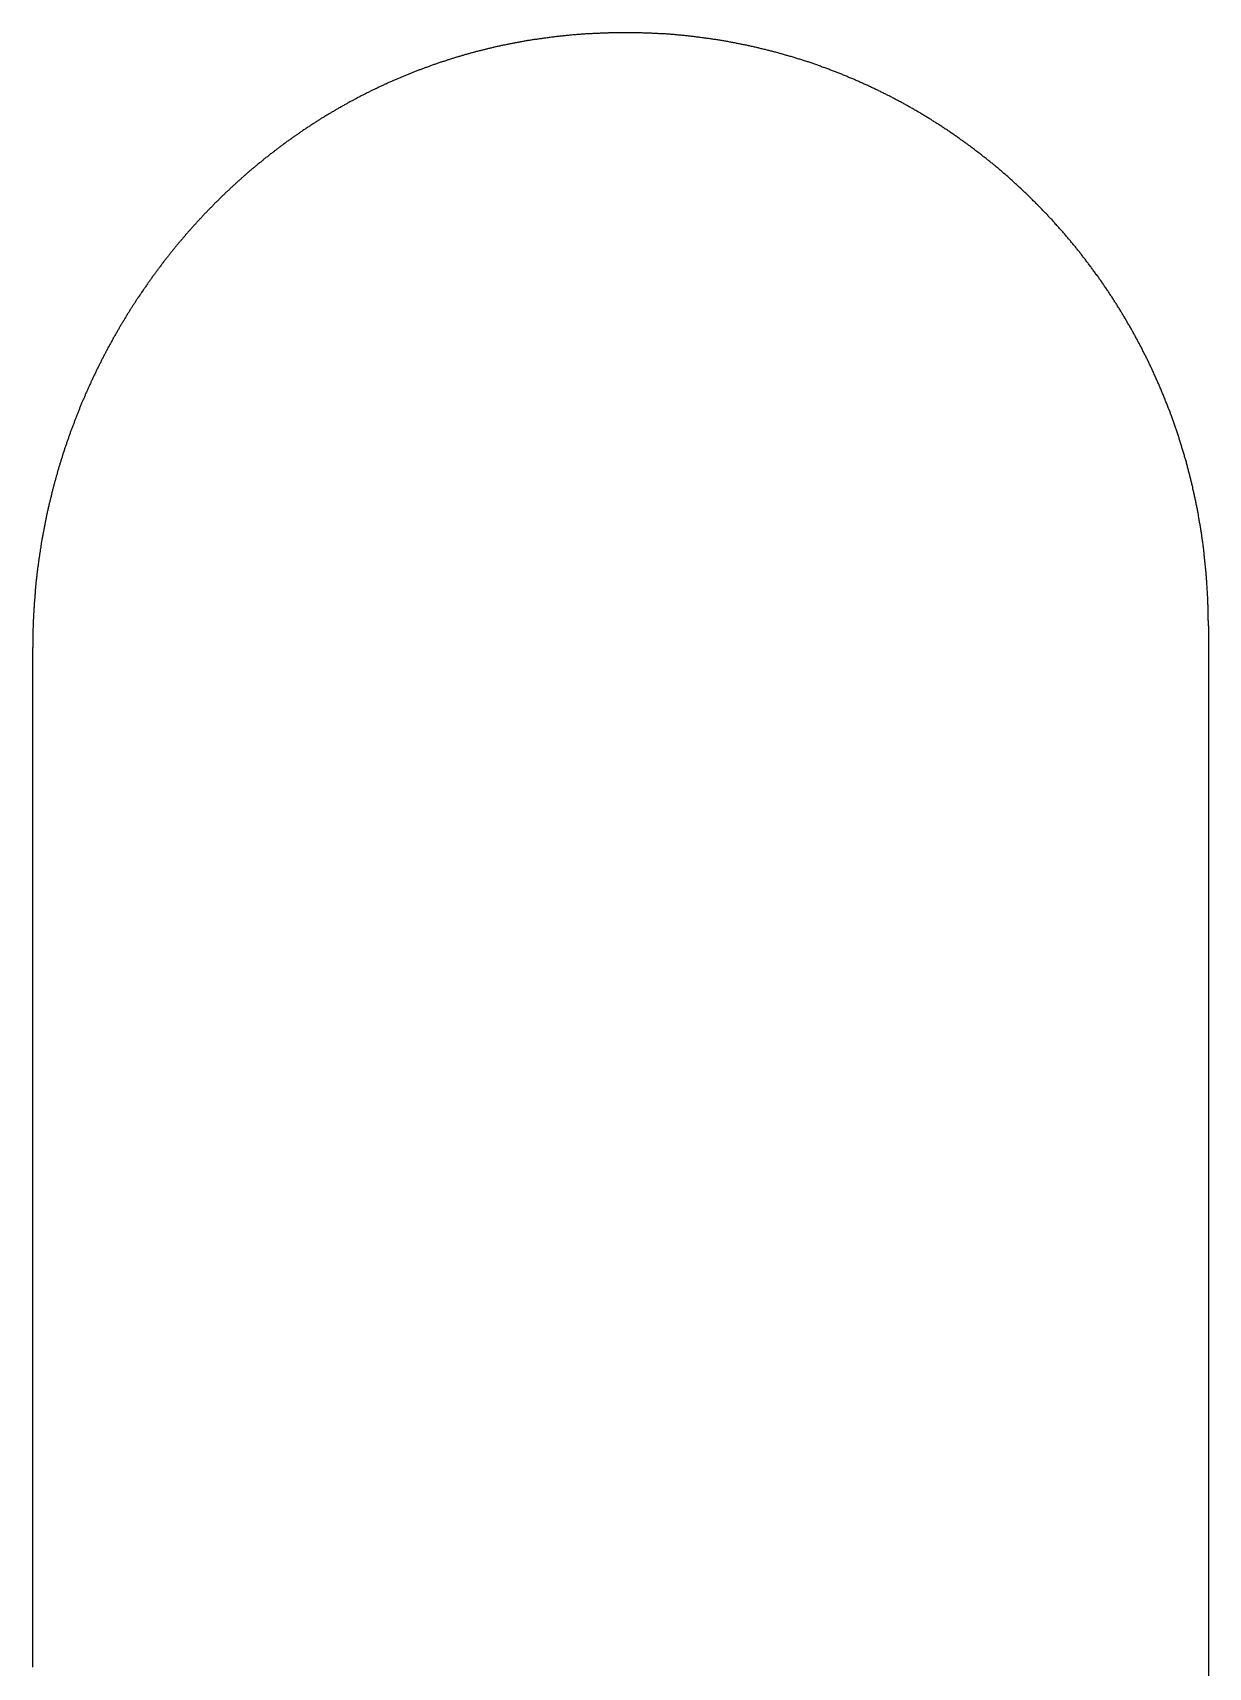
# Model space of a CAD drawing. Header units: millimetres. Extents: x -275 to 275, y -100 to 100.
# Drawn here: x -77.63 to -70.37, y 7 to 17.1 of the extents above; entities that cross this region are included whole.
import ezdxf

# ---------------------------------------------------------------- set-up
doc = ezdxf.new("R2010")
doc.units = ezdxf.units.MM

msp = doc.modelspace()

# ---------------------------------------------------------------- linework, layer by layer
for p, q in [((-70.368, 13.435), (-70.368, -22.822)), ((-77.633, 6.999), (-77.633, 13.301))]:
    msp.add_line(p, q)
for points in [[(-70.368, 13.435), (-70.368, 13.442), (-70.368, 13.449), (-70.368, 13.455), (-70.368, 13.462), (-70.369, 13.469), (-70.369, 13.475), (-70.369, 13.482), (-70.369, 13.489), (-70.369, 13.495), (-70.369, 13.502), (-70.369, 13.509), (-70.369, 13.515), (-70.369, 13.522), (-70.369, 13.529), (-70.37, 13.535), (-70.37, 13.542), (-70.37, 13.548), (-70.37, 13.555), (-70.37, 13.562), (-70.371, 13.568), (-70.371, 13.575), (-70.371, 13.581), (-70.371, 13.588), (-70.372, 13.595), (-70.372, 13.601), (-70.372, 13.608), (-70.372, 13.614), (-70.373, 13.621), (-70.373, 13.628), (-70.373, 13.634), (-70.374, 13.641), (-70.374, 13.647), (-70.375, 13.654), (-70.375, 13.66), (-70.375, 13.667), (-70.376, 13.673), (-70.376, 13.68), (-70.377, 13.687), (-70.377, 13.693), (-70.377, 13.7), (-70.378, 13.706), (-70.378, 13.713), (-70.379, 13.719), (-70.379, 13.726), (-70.38, 13.732), (-70.38, 13.739), (-70.381, 13.745), (-70.381, 13.752), (-70.382, 13.758), (-70.382, 13.765), (-70.383, 13.771), (-70.384, 13.778), (-70.384, 13.784), (-70.385, 13.791), (-70.385, 13.797), (-70.386, 13.804), (-70.387, 13.81), (-70.387, 13.817), (-70.388, 13.823), (-70.389, 13.83), (-70.389, 13.836), (-70.39, 13.843), (-70.391, 13.849), (-70.391, 13.856), (-70.392, 13.862), (-70.393, 13.868), (-70.393, 13.875), (-70.394, 13.881), (-70.395, 13.888), (-70.396, 13.894), (-70.397, 13.901), (-70.397, 13.907), (-70.398, 13.913), (-70.399, 13.92), (-70.4, 13.926), (-70.401, 13.933), (-70.401, 13.939), (-70.402, 13.946), (-70.403, 13.952), (-70.404, 13.958), (-70.405, 13.965), (-70.406, 13.971), (-70.407, 13.978), (-70.408, 13.984), (-70.409, 13.99), (-70.409, 13.997), (-70.41, 14.003), (-70.411, 14.009), (-70.412, 14.016), (-70.413, 14.022), (-70.414, 14.028), (-70.415, 14.035), (-70.416, 14.041), (-70.417, 14.047), (-70.418, 14.054), (-70.419, 14.06), (-70.421, 14.066), (-70.422, 14.073), (-70.423, 14.079), (-70.424, 14.085), (-70.425, 14.092), (-70.426, 14.098), (-70.427, 14.104), (-70.428, 14.111), (-70.429, 14.117), (-70.43, 14.123), (-70.432, 14.13), (-70.433, 14.136), (-70.434, 14.142), (-70.435, 14.148), (-70.436, 14.155), (-70.438, 14.161), (-70.439, 14.167), (-70.44, 14.173), (-70.441, 14.18), (-70.443, 14.186), (-70.444, 14.192), (-70.445, 14.198), (-70.446, 14.205), (-70.448, 14.211), (-70.449, 14.217), (-70.45, 14.223), (-70.452, 14.23), (-70.453, 14.236), (-70.454, 14.242), (-70.456, 14.248), (-70.457, 14.254), (-70.458, 14.261), (-70.46, 14.267), (-70.461, 14.273), (-70.463, 14.279), (-70.464, 14.285), (-70.465, 14.292), (-70.467, 14.298), (-70.468, 14.304), (-70.47, 14.31), (-70.471, 14.316), (-70.473, 14.322), (-70.474, 14.329), (-70.476, 14.335), (-70.477, 14.341), (-70.479, 14.347), (-70.48, 14.353), (-70.482, 14.359), (-70.483, 14.366), (-70.485, 14.372), (-70.486, 14.378), (-70.488, 14.384), (-70.49, 14.39), (-70.491, 14.396), (-70.493, 14.402), (-70.494, 14.408), (-70.496, 14.414), (-70.498, 14.42), (-70.499, 14.427), (-70.501, 14.433), (-70.503, 14.439), (-70.504, 14.445), (-70.506, 14.451), (-70.508, 14.457), (-70.509, 14.463), (-70.511, 14.469), (-70.513, 14.475), (-70.515, 14.481), (-70.516, 14.487), (-70.518, 14.493), (-70.52, 14.499), (-70.522, 14.505), (-70.523, 14.511), (-70.525, 14.517), (-70.527, 14.523), (-70.529, 14.529), (-70.531, 14.535), (-70.533, 14.541), (-70.534, 14.547), (-70.536, 14.553), (-70.538, 14.559), (-70.54, 14.565), (-70.542, 14.571), (-70.544, 14.577), (-70.546, 14.583), (-70.548, 14.589), (-70.549, 14.595), (-70.551, 14.601), (-70.553, 14.607), (-70.555, 14.613), (-70.557, 14.619), (-70.559, 14.625), (-70.561, 14.631), (-70.563, 14.637), (-70.565, 14.643), (-70.567, 14.649), (-70.569, 14.654), (-70.571, 14.66), (-70.573, 14.666), (-70.575, 14.672), (-70.577, 14.678), (-70.579, 14.684), (-70.582, 14.69), (-70.584, 14.696), (-70.586, 14.702), (-70.588, 14.707), (-70.59, 14.713), (-70.592, 14.719), (-70.594, 14.725), (-70.596, 14.731), (-70.598, 14.737), (-70.601, 14.742), (-70.603, 14.748), (-70.605, 14.754), (-70.607, 14.76), (-70.609, 14.766), (-70.612, 14.772), (-70.614, 14.777), (-70.616, 14.783), (-70.618, 14.789), (-70.62, 14.795), (-70.623, 14.801), (-70.625, 14.806), (-70.627, 14.812), (-70.63, 14.818), (-70.632, 14.824), (-70.634, 14.829), (-70.636, 14.835), (-70.639, 14.841), (-70.641, 14.847), (-70.643, 14.852), (-70.646, 14.858), (-70.648, 14.864), (-70.651, 14.87), (-70.653, 14.875), (-70.655, 14.881), (-70.658, 14.887), (-70.66, 14.892), (-70.662, 14.898), (-70.665, 14.904), (-70.667, 14.91), (-70.67, 14.915), (-70.672, 14.921), (-70.675, 14.927), (-70.677, 14.932), (-70.68, 14.938), (-70.682, 14.944), (-70.685, 14.949), (-70.687, 14.955), (-70.69, 14.961), (-70.692, 14.966), (-70.695, 14.972), (-70.697, 14.977), (-70.7, 14.983), (-70.702, 14.989), (-70.705, 14.994), (-70.707, 15), (-70.71, 15.005), (-70.713, 15.011), (-70.715, 15.017), (-70.718, 15.022), (-70.72, 15.028), (-70.723, 15.033), (-70.726, 15.039), (-70.728, 15.045), (-70.731, 15.05), (-70.734, 15.056), (-70.736, 15.061), (-70.739, 15.067), (-70.742, 15.072), (-70.744, 15.078), (-70.747, 15.083), (-70.75, 15.089), (-70.753, 15.094), (-70.755, 15.1), (-70.758, 15.105), (-70.761, 15.111), (-70.764, 15.116), (-70.766, 15.122), (-70.769, 15.127), (-70.772, 15.133), (-70.775, 15.138), (-70.777, 15.144), (-70.78, 15.149), (-70.783, 15.155), (-70.786, 15.16), (-70.789, 15.166), (-70.792, 15.171), (-70.794, 15.176), (-70.797, 15.182), (-70.8, 15.187), (-70.803, 15.193), (-70.806, 15.198), (-70.809, 15.203), (-70.812, 15.209), (-70.815, 15.214), (-70.818, 15.22), (-70.821, 15.225), (-70.824, 15.23), (-70.826, 15.236), (-70.829, 15.241), (-70.832, 15.246), (-70.835, 15.252), (-70.838, 15.257), (-70.841, 15.262), (-70.844, 15.268), (-70.847, 15.273), (-70.85, 15.278), (-70.853, 15.284), (-70.856, 15.289), (-70.86, 15.294), (-70.863, 15.3), (-70.866, 15.305), (-70.869, 15.31), (-70.872, 15.316), (-70.875, 15.321), (-70.878, 15.326), (-70.881, 15.331), (-70.884, 15.337), (-70.887, 15.342), (-70.89, 15.347), (-70.894, 15.352), (-70.897, 15.358), (-70.9, 15.363), (-70.903, 15.368), (-70.906, 15.373), (-70.909, 15.378), (-70.913, 15.384), (-70.916, 15.389), (-70.919, 15.394), (-70.922, 15.399), (-70.925, 15.404), (-70.929, 15.41), (-70.932, 15.415), (-70.935, 15.42), (-70.938, 15.425), (-70.942, 15.43), (-70.945, 15.435), (-70.948, 15.44), (-70.952, 15.446), (-70.955, 15.451), (-70.958, 15.456), (-70.961, 15.461), (-70.965, 15.466), (-70.968, 15.471), (-70.971, 15.476), (-70.975, 15.481), (-70.978, 15.486), (-70.981, 15.491), (-70.985, 15.497), (-70.988, 15.502), (-70.992, 15.507), (-70.995, 15.512), (-70.998, 15.517), (-71.002, 15.522), (-71.005, 15.527), (-71.009, 15.532), (-71.012, 15.537), (-71.016, 15.542), (-71.019, 15.547), (-71.022, 15.552), (-71.026, 15.557), (-71.029, 15.562), (-71.033, 15.567), (-71.036, 15.572), (-71.04, 15.577), (-71.043, 15.582), (-71.047, 15.587), (-71.05, 15.592), (-71.054, 15.597), (-71.057, 15.602), (-71.061, 15.606), (-71.065, 15.611), (-71.068, 15.616), (-71.072, 15.621), (-71.075, 15.626), (-71.079, 15.631), (-71.082, 15.636), (-71.086, 15.641), (-71.09, 15.646), (-71.093, 15.651), (-71.097, 15.655), (-71.101, 15.66), (-71.104, 15.665), (-71.108, 15.67), (-71.111, 15.675), (-71.115, 15.68), (-71.119, 15.684), (-71.123, 15.689), (-71.126, 15.694), (-71.13, 15.699), (-71.134, 15.704), (-71.137, 15.708), (-71.141, 15.713), (-71.145, 15.718), (-71.148, 15.723), (-71.152, 15.728), (-71.156, 15.732), (-71.16, 15.737), (-71.163, 15.742), (-71.167, 15.747), (-71.171, 15.751), (-71.175, 15.756), (-71.179, 15.761), (-71.182, 15.766), (-71.186, 15.77), (-71.19, 15.775), (-71.194, 15.78), (-71.198, 15.784), (-71.202, 15.789), (-71.205, 15.794), (-71.209, 15.798), (-71.213, 15.803), (-71.217, 15.808), (-71.221, 15.812), (-71.225, 15.817), (-71.229, 15.822), (-71.233, 15.826), (-71.236, 15.831), (-71.24, 15.835), (-71.244, 15.84), (-71.248, 15.845), (-71.252, 15.849), (-71.256, 15.854), (-71.26, 15.858), (-71.264, 15.863), (-71.268, 15.868), (-71.272, 15.872), (-71.276, 15.877), (-71.28, 15.881), (-71.284, 15.886), (-71.288, 15.89), (-71.292, 15.895), (-71.296, 15.899), (-71.3, 15.904), (-71.304, 15.908), (-71.308, 15.913), (-71.312, 15.917), (-71.316, 15.922), (-71.32, 15.926), (-71.324, 15.931), (-71.328, 15.935), (-71.332, 15.94), (-71.336, 15.944), (-71.341, 15.948), (-71.345, 15.953), (-71.349, 15.957), (-71.353, 15.962), (-71.357, 15.966), (-71.361, 15.971), (-71.365, 15.975), (-71.369, 15.979), (-71.374, 15.984), (-71.378, 15.988), (-71.382, 15.993), (-71.386, 15.997), (-71.39, 16.001), (-71.395, 16.006), (-71.399, 16.01), (-71.403, 16.014), (-71.407, 16.019), (-71.411, 16.023), (-71.416, 16.027), (-71.42, 16.032), (-71.424, 16.036), (-71.428, 16.04), (-71.433, 16.044), (-71.437, 16.049), (-71.441, 16.053), (-71.445, 16.057), (-71.45, 16.061), (-71.454, 16.066), (-71.458, 16.07), (-71.463, 16.074), (-71.467, 16.078), (-71.471, 16.083), (-71.475, 16.087), (-71.48, 16.091), (-71.484, 16.095), (-71.488, 16.099), (-71.493, 16.104), (-71.497, 16.108), (-71.502, 16.112), (-71.506, 16.116), (-71.51, 16.12), (-71.515, 16.124), (-71.519, 16.128), (-71.523, 16.133), (-71.528, 16.137), (-71.532, 16.141), (-71.537, 16.145), (-71.541, 16.149), (-71.546, 16.153), (-71.55, 16.157), (-71.554, 16.161), (-71.559, 16.165), (-71.563, 16.169), (-71.568, 16.173), (-71.572, 16.178), (-71.577, 16.182), (-71.581, 16.186), (-71.586, 16.19), (-71.59, 16.194), (-71.595, 16.198), (-71.599, 16.202), (-71.604, 16.206), (-71.608, 16.21), (-71.613, 16.214), (-71.617, 16.218), (-71.622, 16.222), (-71.626, 16.225), (-71.631, 16.229), (-71.636, 16.233), (-71.64, 16.237), (-71.645, 16.241), (-71.649, 16.245), (-71.654, 16.249), (-71.659, 16.253), (-71.663, 16.257), (-71.668, 16.261), (-71.672, 16.265), (-71.677, 16.268), (-71.682, 16.272), (-71.686, 16.276), (-71.691, 16.28), (-71.696, 16.284), (-71.7, 16.288), (-71.705, 16.292), (-71.71, 16.295), (-71.714, 16.299), (-71.719, 16.303), (-71.724, 16.307), (-71.728, 16.311), (-71.733, 16.314), (-71.738, 16.318), (-71.742, 16.322), (-71.747, 16.326), (-71.752, 16.329), (-71.757, 16.333), (-71.761, 16.337), (-71.766, 16.341), (-71.771, 16.344), (-71.776, 16.348), (-71.78, 16.352), (-71.785, 16.355), (-71.79, 16.359), (-71.795, 16.363), (-71.799, 16.366), (-71.804, 16.37), (-71.809, 16.374), (-71.814, 16.377), (-71.819, 16.381), (-71.823, 16.385), (-71.828, 16.388), (-71.833, 16.392), (-71.838, 16.395), (-71.843, 16.399), (-71.848, 16.403), (-71.853, 16.406), (-71.857, 16.41), (-71.862, 16.413), (-71.867, 16.417), (-71.872, 16.42), (-71.877, 16.424), (-71.882, 16.427), (-71.887, 16.431), (-71.892, 16.434), (-71.897, 16.438), (-71.901, 16.441), (-71.906, 16.445), (-71.911, 16.448), (-71.916, 16.452), (-71.921, 16.455), (-71.926, 16.459), (-71.931, 16.462), (-71.936, 16.466), (-71.941, 16.469), (-71.946, 16.473), (-71.951, 16.476), (-71.956, 16.479), (-71.961, 16.483), (-71.966, 16.486), (-71.971, 16.49), (-71.976, 16.493), (-71.981, 16.496), (-71.986, 16.5), (-71.991, 16.503), (-71.996, 16.506), (-72.001, 16.51), (-72.006, 16.513), (-72.011, 16.516), (-72.016, 16.52), (-72.021, 16.523), (-72.026, 16.526), (-72.031, 16.529), (-72.036, 16.533), (-72.042, 16.536), (-72.047, 16.539), (-72.052, 16.543), (-72.057, 16.546), (-72.062, 16.549), (-72.067, 16.552), (-72.072, 16.555), (-72.077, 16.559), (-72.082, 16.562), (-72.088, 16.565), (-72.093, 16.568), (-72.098, 16.571), (-72.103, 16.575), (-72.108, 16.578), (-72.113, 16.581), (-72.118, 16.584), (-72.124, 16.587), (-72.129, 16.59), (-72.134, 16.593), (-72.139, 16.596), (-72.144, 16.6), (-72.15, 16.603), (-72.155, 16.606), (-72.16, 16.609), (-72.165, 16.612), (-72.17, 16.615), (-72.176, 16.618), (-72.181, 16.621), (-72.186, 16.624), (-72.191, 16.627), (-72.197, 16.63), (-72.202, 16.633), (-72.207, 16.636), (-72.212, 16.639), (-72.218, 16.642), (-72.223, 16.645), (-72.228, 16.648), (-72.234, 16.651), (-72.239, 16.654), (-72.244, 16.657), (-72.25, 16.66), (-72.255, 16.663), (-72.26, 16.665), (-72.265, 16.668), (-72.271, 16.671), (-72.276, 16.674), (-72.281, 16.677), (-72.287, 16.68), (-72.292, 16.683), (-72.297, 16.685), (-72.303, 16.688), (-72.308, 16.691), (-72.314, 16.694), (-72.319, 16.697), (-72.324, 16.7), (-72.33, 16.702), (-72.335, 16.705), (-72.341, 16.708), (-72.346, 16.711), (-72.351, 16.713), (-72.357, 16.716), (-72.362, 16.719), (-72.368, 16.722), (-72.373, 16.724), (-72.378, 16.727), (-72.384, 16.73), (-72.389, 16.732), (-72.395, 16.735), (-72.4, 16.738), (-72.406, 16.74), (-72.411, 16.743), (-72.417, 16.746), (-72.422, 16.748), (-72.428, 16.751), (-72.433, 16.754), (-72.439, 16.756), (-72.444, 16.759), (-72.45, 16.761), (-72.455, 16.764), (-72.461, 16.767), (-72.466, 16.769), (-72.472, 16.772), (-72.477, 16.774), (-72.483, 16.777), (-72.488, 16.779), (-72.494, 16.782), (-72.499, 16.784), (-72.505, 16.787), (-72.51, 16.789), (-72.516, 16.792), (-72.521, 16.794), (-72.527, 16.797), (-72.533, 16.799), (-72.538, 16.802), (-72.544, 16.804), (-72.549, 16.806), (-72.555, 16.809), (-72.561, 16.811), (-72.566, 16.814), (-72.572, 16.816), (-72.577, 16.818), (-72.583, 16.821), (-72.589, 16.823), (-72.594, 16.825), (-72.6, 16.828), (-72.605, 16.83), (-72.611, 16.832), (-72.617, 16.835), (-72.622, 16.837), (-72.628, 16.839), (-72.634, 16.842), (-72.639, 16.844), (-72.645, 16.846), (-72.651, 16.848), (-72.656, 16.851), (-72.662, 16.853), (-72.668, 16.855), (-72.673, 16.857), (-72.679, 16.86), (-72.685, 16.862), (-72.691, 16.864), (-72.696, 16.866), (-72.702, 16.868), (-72.708, 16.87), (-72.713, 16.873), (-72.719, 16.875), (-72.725, 16.877), (-72.731, 16.879), (-72.736, 16.881), (-72.742, 16.883), (-72.748, 16.885), (-72.754, 16.887), (-72.759, 16.889), (-72.765, 16.892), (-72.771, 16.894), (-72.777, 16.896), (-72.782, 16.898), (-72.788, 16.9), (-72.794, 16.902), (-72.8, 16.904), (-72.806, 16.906), (-72.811, 16.908), (-72.817, 16.91), (-72.823, 16.912), (-72.829, 16.914), (-72.835, 16.916), (-72.841, 16.918), (-72.846, 16.919), (-72.852, 16.921), (-72.858, 16.923), (-72.864, 16.925), (-72.87, 16.927), (-72.876, 16.929), (-72.881, 16.931), (-72.887, 16.933), (-72.893, 16.935), (-72.899, 16.936), (-72.905, 16.938), (-72.911, 16.94), (-72.917, 16.942), (-72.922, 16.944), (-72.928, 16.945), (-72.934, 16.947), (-72.94, 16.949), (-72.946, 16.951), (-72.952, 16.952), (-72.958, 16.954), (-72.964, 16.956), (-72.97, 16.958), (-72.976, 16.959), (-72.982, 16.961), (-72.987, 16.963), (-72.993, 16.964), (-72.999, 16.966), (-73.005, 16.968), (-73.011, 16.969), (-73.017, 16.971), (-73.023, 16.973), (-73.029, 16.974), (-73.035, 16.976), (-73.041, 16.978), (-73.047, 16.979), (-73.053, 16.981), (-73.059, 16.982), (-73.065, 16.984), (-73.071, 16.985), (-73.077, 16.987), (-73.083, 16.989), (-73.089, 16.99), (-73.095, 16.992), (-73.101, 16.993), (-73.107, 16.995), (-73.113, 16.996), (-73.119, 16.997), (-73.125, 16.999), (-73.131, 17), (-73.137, 17.002), (-73.143, 17.003), (-73.149, 17.005), (-73.155, 17.006), (-73.161, 17.008), (-73.167, 17.009), (-73.173, 17.01), (-73.179, 17.012), (-73.185, 17.013), (-73.191, 17.014), (-73.198, 17.016), (-73.204, 17.017), (-73.21, 17.018), (-73.216, 17.02), (-73.222, 17.021), (-73.228, 17.022), (-73.234, 17.024), (-73.24, 17.025), (-73.246, 17.026), (-73.252, 17.027), (-73.258, 17.029), (-73.265, 17.03), (-73.271, 17.031), (-73.277, 17.032), (-73.283, 17.033), (-73.289, 17.035), (-73.295, 17.036), (-73.301, 17.037), (-73.307, 17.038), (-73.314, 17.039), (-73.32, 17.04), (-73.326, 17.041), (-73.332, 17.043), (-73.338, 17.044), (-73.344, 17.045), (-73.35, 17.046), (-73.357, 17.047), (-73.363, 17.048), (-73.369, 17.049), (-73.375, 17.05), (-73.381, 17.051), (-73.387, 17.052), (-73.394, 17.053), (-73.4, 17.054), (-73.406, 17.055), (-73.412, 17.056), (-73.418, 17.057), (-73.425, 17.058), (-73.431, 17.059), (-73.437, 17.06), (-73.443, 17.061), (-73.449, 17.062), (-73.456, 17.063), (-73.462, 17.063), (-73.468, 17.064), (-73.474, 17.065), (-73.481, 17.066), (-73.487, 17.067), (-73.493, 17.068), (-73.499, 17.068), (-73.506, 17.069), (-73.512, 17.07), (-73.518, 17.071), (-73.524, 17.072), (-73.531, 17.072), (-73.537, 17.073), (-73.543, 17.074), (-73.549, 17.075), (-73.556, 17.075), (-73.562, 17.076), (-73.568, 17.077), (-73.575, 17.078), (-73.581, 17.078), (-73.587, 17.079), (-73.593, 17.08), (-73.6, 17.08), (-73.606, 17.081), (-73.612, 17.081), (-73.619, 17.082), (-73.625, 17.083), (-73.631, 17.083), (-73.638, 17.084), (-73.644, 17.084), (-73.65, 17.085), (-73.656, 17.086), (-73.663, 17.086), (-73.669, 17.087), (-73.675, 17.087), (-73.682, 17.088), (-73.688, 17.088), (-73.694, 17.089), (-73.701, 17.089), (-73.707, 17.09), (-73.714, 17.09), (-73.72, 17.091), (-73.726, 17.091), (-73.733, 17.091), (-73.739, 17.092), (-73.745, 17.092), (-73.752, 17.093), (-73.758, 17.093), (-73.764, 17.093), (-73.771, 17.094), (-73.777, 17.094), (-73.784, 17.094), (-73.79, 17.095), (-73.796, 17.095), (-73.803, 17.095), (-73.809, 17.096), (-73.816, 17.096), (-73.822, 17.096), (-73.828, 17.096), (-73.835, 17.097), (-73.841, 17.097), (-73.848, 17.097), (-73.854, 17.097), (-73.86, 17.097), (-73.867, 17.098), (-73.873, 17.098), (-73.88, 17.098), (-73.886, 17.098), (-73.893, 17.098), (-73.899, 17.098), (-73.905, 17.099), (-73.912, 17.099), (-73.918, 17.099), (-73.925, 17.099), (-73.931, 17.099), (-73.938, 17.099), (-73.944, 17.099), (-73.951, 17.099), (-73.957, 17.099), (-73.963, 17.099), (-73.97, 17.099), (-73.976, 17.099), (-73.983, 17.099), (-73.989, 17.099), (-73.996, 17.099), (-74.002, 17.099), (-74.009, 17.099), (-74.015, 17.099), (-74.022, 17.099), (-74.028, 17.099), (-74.035, 17.099), (-74.041, 17.098), (-74.048, 17.098), (-74.054, 17.098), (-74.061, 17.098), (-74.067, 17.098), (-74.074, 17.098), (-74.08, 17.097), (-74.087, 17.097), (-74.093, 17.097), (-74.1, 17.097), (-74.106, 17.097), (-74.113, 17.096), (-74.119, 17.096), (-74.126, 17.096), (-74.132, 17.095), (-74.139, 17.095), (-74.145, 17.095), (-74.152, 17.095), (-74.158, 17.094), (-74.165, 17.094), (-74.172, 17.094), (-74.178, 17.093), (-74.185, 17.093), (-74.191, 17.092), (-74.198, 17.092), (-74.204, 17.092), (-74.211, 17.091), (-74.217, 17.091), (-74.224, 17.09), (-74.231, 17.09), (-74.237, 17.089), (-74.244, 17.089), (-74.25, 17.088), (-74.257, 17.088), (-74.263, 17.087), (-74.27, 17.087), (-74.277, 17.086), (-74.283, 17.086), (-74.29, 17.085), (-74.296, 17.085), (-74.303, 17.084), (-74.309, 17.083), (-74.316, 17.083), (-74.323, 17.082), (-74.329, 17.082), (-74.336, 17.081), (-74.342, 17.08), (-74.349, 17.08), (-74.356, 17.079), (-74.362, 17.078), (-74.369, 17.078), (-74.375, 17.077), (-74.382, 17.076), (-74.389, 17.075), (-74.395, 17.075), (-74.402, 17.074), (-74.409, 17.073), (-74.415, 17.072), (-74.422, 17.071), (-74.428, 17.071), (-74.435, 17.07), (-74.442, 17.069), (-74.448, 17.068), (-74.455, 17.067), (-74.462, 17.066), (-74.468, 17.066), (-74.475, 17.065), (-74.481, 17.064)], [(-74.481, 17.064), (-74.487, 17.063), (-74.492, 17.062), (-74.498, 17.061), (-74.503, 17.061), (-74.509, 17.06), (-74.514, 17.059), (-74.52, 17.058), (-74.525, 17.057), (-74.531, 17.057), (-74.536, 17.056), (-74.542, 17.055), (-74.547, 17.054), (-74.553, 17.053), (-74.558, 17.052), (-74.564, 17.051), (-74.569, 17.05), (-74.575, 17.05), (-74.58, 17.049), (-74.585, 17.048), (-74.591, 17.047), (-74.596, 17.046), (-74.602, 17.045), (-74.607, 17.044), (-74.613, 17.043), (-74.618, 17.042), (-74.623, 17.041), (-74.629, 17.04), (-74.634, 17.039), (-74.64, 17.038), (-74.645, 17.037), (-74.651, 17.036), (-74.656, 17.035), (-74.661, 17.034), (-74.667, 17.033), (-74.672, 17.032), (-74.678, 17.031), (-74.683, 17.03), (-74.688, 17.029), (-74.694, 17.028), (-74.699, 17.027), (-74.704, 17.026), (-74.71, 17.024), (-74.715, 17.023), (-74.721, 17.022), (-74.726, 17.021), (-74.731, 17.02), (-74.737, 17.019), (-74.742, 17.018), (-74.747, 17.016), (-74.753, 17.015), (-74.758, 17.014), (-74.763, 17.013), (-74.769, 17.012), (-74.774, 17.011), (-74.779, 17.009), (-74.785, 17.008), (-74.79, 17.007), (-74.795, 17.006), (-74.801, 17.004), (-74.806, 17.003), (-74.811, 17.002), (-74.817, 17.001), (-74.822, 16.999), (-74.827, 16.998), (-74.832, 16.997), (-74.838, 16.996), (-74.843, 16.994), (-74.848, 16.993), (-74.854, 16.992), (-74.859, 16.99), (-74.864, 16.989), (-74.869, 16.988), (-74.875, 16.986), (-74.88, 16.985), (-74.885, 16.983), (-74.89, 16.982), (-74.896, 16.981), (-74.901, 16.979), (-74.906, 16.978), (-74.911, 16.977), (-74.917, 16.975), (-74.922, 16.974), (-74.927, 16.972), (-74.932, 16.971), (-74.938, 16.969), (-74.943, 16.968), (-74.948, 16.966), (-74.953, 16.965), (-74.958, 16.964), (-74.964, 16.962), (-74.969, 16.961), (-74.974, 16.959), (-74.979, 16.958), (-74.984, 16.956), (-74.99, 16.954), (-74.995, 16.953), (-75, 16.951), (-75.005, 16.95), (-75.01, 16.948), (-75.015, 16.947), (-75.021, 16.945), (-75.026, 16.944), (-75.031, 16.942), (-75.036, 16.94), (-75.041, 16.939), (-75.046, 16.937), (-75.052, 16.936), (-75.057, 16.934), (-75.062, 16.932), (-75.067, 16.931), (-75.072, 16.929), (-75.077, 16.927), (-75.082, 16.926), (-75.087, 16.924), (-75.093, 16.922), (-75.098, 16.921), (-75.103, 16.919), (-75.108, 16.917), (-75.113, 16.916), (-75.118, 16.914), (-75.123, 16.912), (-75.128, 16.91), (-75.133, 16.909), (-75.138, 16.907), (-75.144, 16.905), (-75.149, 16.903), (-75.154, 16.902), (-75.159, 16.9), (-75.164, 16.898), (-75.169, 16.896), (-75.174, 16.895), (-75.179, 16.893), (-75.184, 16.891), (-75.189, 16.889), (-75.194, 16.887), (-75.199, 16.885), (-75.204, 16.884), (-75.209, 16.882), (-75.214, 16.88), (-75.219, 16.878), (-75.224, 16.876), (-75.229, 16.874), (-75.234, 16.872), (-75.239, 16.87), (-75.244, 16.869), (-75.249, 16.867), (-75.254, 16.865), (-75.259, 16.863), (-75.264, 16.861), (-75.269, 16.859), (-75.274, 16.857), (-75.279, 16.855), (-75.284, 16.853), (-75.289, 16.851), (-75.294, 16.849), (-75.299, 16.847), (-75.304, 16.845), (-75.309, 16.843), (-75.314, 16.841), (-75.319, 16.839), (-75.324, 16.837), (-75.329, 16.835), (-75.334, 16.833), (-75.339, 16.831), (-75.344, 16.829), (-75.349, 16.827), (-75.354, 16.825), (-75.358, 16.823), (-75.363, 16.821), (-75.368, 16.819), (-75.373, 16.817), (-75.378, 16.814), (-75.383, 16.812), (-75.388, 16.81), (-75.393, 16.808), (-75.398, 16.806), (-75.403, 16.804), (-75.407, 16.802), (-75.412, 16.8), (-75.417, 16.797), (-75.422, 16.795), (-75.427, 16.793), (-75.432, 16.791), (-75.437, 16.789), (-75.441, 16.787), (-75.446, 16.784), (-75.451, 16.782), (-75.456, 16.78), (-75.461, 16.778), (-75.466, 16.775), (-75.47, 16.773), (-75.475, 16.771), (-75.48, 16.769), (-75.485, 16.766), (-75.49, 16.764), (-75.494, 16.762), (-75.499, 16.76), (-75.504, 16.757), (-75.509, 16.755), (-75.514, 16.753), (-75.518, 16.751), (-75.523, 16.748), (-75.528, 16.746), (-75.533, 16.744), (-75.538, 16.741), (-75.542, 16.739), (-75.547, 16.737), (-75.552, 16.734), (-75.557, 16.732), (-75.561, 16.729), (-75.566, 16.727), (-75.571, 16.725), (-75.576, 16.722), (-75.58, 16.72), (-75.585, 16.718), (-75.59, 16.715), (-75.594, 16.713), (-75.599, 16.71), (-75.604, 16.708), (-75.609, 16.705), (-75.613, 16.703), (-75.618, 16.701), (-75.623, 16.698), (-75.627, 16.696), (-75.632, 16.693), (-75.637, 16.691), (-75.641, 16.688), (-75.646, 16.686), (-75.651, 16.683), (-75.655, 16.681), (-75.66, 16.678), (-75.665, 16.676), (-75.669, 16.673), (-75.674, 16.671), (-75.679, 16.668), (-75.683, 16.666), (-75.688, 16.663), (-75.693, 16.66), (-75.697, 16.658), (-75.702, 16.655), (-75.706, 16.653), (-75.711, 16.65), (-75.716, 16.648), (-75.72, 16.645), (-75.725, 16.642), (-75.729, 16.64), (-75.734, 16.637), (-75.739, 16.634), (-75.743, 16.632), (-75.748, 16.629), (-75.752, 16.627), (-75.757, 16.624), (-75.762, 16.621), (-75.766, 16.619), (-75.771, 16.616), (-75.775, 16.613), (-75.78, 16.611), (-75.784, 16.608), (-75.789, 16.605), (-75.793, 16.602), (-75.798, 16.6), (-75.802, 16.597), (-75.807, 16.594), (-75.812, 16.592), (-75.816, 16.589), (-75.821, 16.586), (-75.825, 16.583), (-75.83, 16.581), (-75.834, 16.578), (-75.839, 16.575), (-75.843, 16.572), (-75.848, 16.57), (-75.852, 16.567), (-75.856, 16.564), (-75.861, 16.561), (-75.865, 16.558), (-75.87, 16.556), (-75.874, 16.553), (-75.879, 16.55), (-75.883, 16.547), (-75.888, 16.544), (-75.892, 16.541), (-75.897, 16.539), (-75.901, 16.536), (-75.905, 16.533), (-75.91, 16.53), (-75.914, 16.527), (-75.919, 16.524), (-75.923, 16.521), (-75.927, 16.518), (-75.932, 16.516), (-75.936, 16.513), (-75.941, 16.51), (-75.945, 16.507), (-75.949, 16.504), (-75.954, 16.501), (-75.958, 16.498), (-75.963, 16.495), (-75.967, 16.492), (-75.971, 16.489), (-75.976, 16.486), (-75.98, 16.483), (-75.984, 16.48), (-75.989, 16.477), (-75.993, 16.474), (-75.997, 16.471), (-76.002, 16.468), (-76.006, 16.465), (-76.01, 16.462), (-76.015, 16.459), (-76.019, 16.456), (-76.023, 16.453), (-76.027, 16.45), (-76.032, 16.447), (-76.036, 16.444), (-76.04, 16.441), (-76.045, 16.438), (-76.049, 16.435), (-76.053, 16.432), (-76.057, 16.429), (-76.062, 16.426), (-76.066, 16.422), (-76.07, 16.419), (-76.074, 16.416), (-76.079, 16.413), (-76.083, 16.41), (-76.087, 16.407), (-76.091, 16.404), (-76.096, 16.401), (-76.1, 16.397), (-76.104, 16.394), (-76.108, 16.391), (-76.113, 16.388), (-76.117, 16.385), (-76.121, 16.382), (-76.125, 16.379), (-76.129, 16.375), (-76.133, 16.372), (-76.138, 16.369), (-76.142, 16.366), (-76.146, 16.363), (-76.15, 16.359), (-76.154, 16.356), (-76.158, 16.353), (-76.163, 16.35), (-76.167, 16.346), (-76.171, 16.343), (-76.175, 16.34), (-76.179, 16.337), (-76.183, 16.333), (-76.187, 16.33), (-76.192, 16.327), (-76.196, 16.324), (-76.2, 16.32), (-76.204, 16.317), (-76.208, 16.314), (-76.212, 16.31), (-76.216, 16.307), (-76.22, 16.304), (-76.224, 16.3), (-76.228, 16.297), (-76.232, 16.294), (-76.236, 16.29), (-76.241, 16.287), (-76.245, 16.284), (-76.249, 16.28), (-76.253, 16.277), (-76.257, 16.274), (-76.261, 16.27), (-76.265, 16.267), (-76.269, 16.264), (-76.273, 16.26), (-76.277, 16.257), (-76.281, 16.253), (-76.285, 16.25), (-76.289, 16.247), (-76.293, 16.243), (-76.297, 16.24), (-76.301, 16.236), (-76.305, 16.233), (-76.309, 16.229), (-76.313, 16.226), (-76.317, 16.222), (-76.321, 16.219), (-76.325, 16.216), (-76.329, 16.212), (-76.333, 16.209), (-76.336, 16.205), (-76.34, 16.202), (-76.344, 16.198), (-76.348, 16.195), (-76.352, 16.191), (-76.356, 16.188), (-76.36, 16.184), (-76.364, 16.181), (-76.368, 16.177), (-76.372, 16.174), (-76.376, 16.17), (-76.38, 16.167), (-76.383, 16.163), (-76.387, 16.159), (-76.391, 16.156), (-76.395, 16.152), (-76.399, 16.149), (-76.403, 16.145), (-76.407, 16.142), (-76.41, 16.138), (-76.414, 16.134), (-76.418, 16.131), (-76.422, 16.127), (-76.426, 16.124), (-76.43, 16.12), (-76.433, 16.116), (-76.437, 16.113), (-76.441, 16.109), (-76.445, 16.105), (-76.449, 16.102), (-76.452, 16.098), (-76.456, 16.095), (-76.46, 16.091), (-76.464, 16.087), (-76.467, 16.084), (-76.471, 16.08), (-76.475, 16.076), (-76.479, 16.073), (-76.483, 16.069), (-76.486, 16.065), (-76.49, 16.061), (-76.494, 16.058), (-76.497, 16.054), (-76.501, 16.05), (-76.505, 16.047), (-76.509, 16.043), (-76.512, 16.039), (-76.516, 16.035), (-76.52, 16.032), (-76.523, 16.028), (-76.527, 16.024), (-76.531, 16.02), (-76.534, 16.017), (-76.538, 16.013), (-76.542, 16.009), (-76.545, 16.005), (-76.549, 16.002), (-76.553, 15.998), (-76.556, 15.994), (-76.56, 15.99), (-76.564, 15.986), (-76.567, 15.983), (-76.571, 15.979), (-76.575, 15.975), (-76.578, 15.971), (-76.582, 15.967), (-76.585, 15.963), (-76.589, 15.96), (-76.593, 15.956), (-76.596, 15.952), (-76.6, 15.948), (-76.603, 15.944), (-76.607, 15.94), (-76.61, 15.936), (-76.614, 15.933), (-76.618, 15.929), (-76.621, 15.925), (-76.625, 15.921), (-76.628, 15.917), (-76.632, 15.913), (-76.635, 15.909), (-76.639, 15.905), (-76.642, 15.901), (-76.646, 15.897), (-76.649, 15.894), (-76.653, 15.89), (-76.656, 15.886), (-76.66, 15.882), (-76.663, 15.878), (-76.667, 15.874), (-76.67, 15.87), (-76.674, 15.866), (-76.677, 15.862), (-76.681, 15.858), (-76.684, 15.854), (-76.688, 15.85), (-76.691, 15.846), (-76.694, 15.842), (-76.698, 15.838), (-76.701, 15.834), (-76.705, 15.83), (-76.708, 15.826), (-76.712, 15.822), (-76.715, 15.818), (-76.718, 15.814), (-76.722, 15.81), (-76.725, 15.806), (-76.728, 15.802), (-76.732, 15.798), (-76.735, 15.794), (-76.739, 15.79), (-76.742, 15.786), (-76.745, 15.782), (-76.749, 15.778), (-76.752, 15.773), (-76.755, 15.769), (-76.759, 15.765), (-76.762, 15.761), (-76.765, 15.757), (-76.769, 15.753), (-76.772, 15.749), (-76.775, 15.745), (-76.779, 15.741), (-76.782, 15.737), (-76.785, 15.732), (-76.788, 15.728), (-76.792, 15.724), (-76.795, 15.72), (-76.798, 15.716), (-76.801, 15.712), (-76.805, 15.708), (-76.808, 15.703), (-76.811, 15.699), (-76.814, 15.695), (-76.818, 15.691), (-76.821, 15.687), (-76.824, 15.683), (-76.827, 15.678), (-76.831, 15.674), (-76.834, 15.67), (-76.837, 15.666), (-76.84, 15.662), (-76.843, 15.657), (-76.847, 15.653), (-76.85, 15.649), (-76.853, 15.645), (-76.856, 15.641), (-76.859, 15.636), (-76.862, 15.632), (-76.866, 15.628), (-76.869, 15.624), (-76.872, 15.619), (-76.875, 15.615), (-76.878, 15.611), (-76.881, 15.607), (-76.884, 15.602), (-76.887, 15.598), (-76.89, 15.594), (-76.894, 15.59), (-76.897, 15.585), (-76.9, 15.581), (-76.903, 15.577), (-76.906, 15.572), (-76.909, 15.568), (-76.912, 15.564), (-76.915, 15.56), (-76.918, 15.555), (-76.921, 15.551), (-76.924, 15.547), (-76.927, 15.542), (-76.93, 15.538), (-76.933, 15.534), (-76.936, 15.529), (-76.939, 15.525), (-76.942, 15.521), (-76.945, 15.516), (-76.948, 15.512), (-76.951, 15.508), (-76.954, 15.503), (-76.957, 15.499), (-76.96, 15.494), (-76.963, 15.49), (-76.966, 15.486), (-76.969, 15.481), (-76.972, 15.477), (-76.975, 15.472), (-76.978, 15.468), (-76.981, 15.464), (-76.984, 15.459), (-76.987, 15.455), (-76.99, 15.45), (-76.993, 15.446), (-76.995, 15.442), (-76.998, 15.437), (-77.001, 15.433), (-77.004, 15.428), (-77.007, 15.424), (-77.01, 15.419), (-77.013, 15.415), (-77.016, 15.411), (-77.018, 15.406), (-77.021, 15.402), (-77.024, 15.397), (-77.027, 15.393), (-77.03, 15.388), (-77.033, 15.384), (-77.035, 15.379), (-77.038, 15.375), (-77.041, 15.37), (-77.044, 15.366), (-77.047, 15.361), (-77.049, 15.357), (-77.052, 15.352), (-77.055, 15.348), (-77.058, 15.343), (-77.06, 15.339), (-77.063, 15.334), (-77.066, 15.33), (-77.069, 15.325), (-77.071, 15.321), (-77.074, 15.316), (-77.077, 15.311), (-77.08, 15.307), (-77.082, 15.302), (-77.085, 15.298), (-77.088, 15.293), (-77.09, 15.289), (-77.093, 15.284), (-77.096, 15.28), (-77.099, 15.275), (-77.101, 15.27), (-77.104, 15.266), (-77.107, 15.261), (-77.109, 15.257), (-77.112, 15.252), (-77.114, 15.247), (-77.117, 15.243), (-77.12, 15.238), (-77.122, 15.234), (-77.125, 15.229), (-77.128, 15.224), (-77.13, 15.22), (-77.133, 15.215), (-77.135, 15.211), (-77.138, 15.206), (-77.141, 15.201), (-77.143, 15.197), (-77.146, 15.192), (-77.148, 15.187), (-77.151, 15.183), (-77.153, 15.178), (-77.156, 15.173), (-77.158, 15.169), (-77.161, 15.164), (-77.163, 15.159), (-77.166, 15.155), (-77.169, 15.15), (-77.171, 15.145), (-77.174, 15.141), (-77.176, 15.136), (-77.179, 15.131), (-77.181, 15.127), (-77.183, 15.122), (-77.186, 15.117), (-77.188, 15.112), (-77.191, 15.108), (-77.193, 15.103), (-77.196, 15.098), (-77.198, 15.094), (-77.201, 15.089), (-77.203, 15.084), (-77.205, 15.079), (-77.208, 15.075), (-77.21, 15.07), (-77.213, 15.065), (-77.215, 15.06), (-77.217, 15.056), (-77.22, 15.051), (-77.222, 15.046), (-77.225, 15.041), (-77.227, 15.037), (-77.229, 15.032), (-77.232, 15.027), (-77.234, 15.022), (-77.236, 15.017), (-77.239, 15.013), (-77.241, 15.008), (-77.243, 15.003), (-77.246, 14.998), (-77.248, 14.994), (-77.25, 14.989), (-77.253, 14.984), (-77.255, 14.979), (-77.257, 14.974), (-77.259, 14.969), (-77.262, 14.965), (-77.264, 14.96), (-77.266, 14.955), (-77.268, 14.95), (-77.271, 14.945), (-77.273, 14.941), (-77.275, 14.936), (-77.277, 14.931), (-77.28, 14.926), (-77.282, 14.921), (-77.284, 14.916), (-77.286, 14.911), (-77.288, 14.907), (-77.291, 14.902), (-77.293, 14.897), (-77.295, 14.892), (-77.297, 14.887), (-77.299, 14.882), (-77.301, 14.877), (-77.304, 14.872), (-77.306, 14.868), (-77.308, 14.863), (-77.31, 14.858), (-77.312, 14.853), (-77.314, 14.848), (-77.316, 14.843), (-77.318, 14.838), (-77.32, 14.833), (-77.323, 14.828), (-77.325, 14.823), (-77.327, 14.818), (-77.329, 14.814), (-77.331, 14.809), (-77.333, 14.804), (-77.335, 14.799), (-77.337, 14.794), (-77.339, 14.789), (-77.341, 14.784), (-77.343, 14.779), (-77.345, 14.774), (-77.347, 14.769), (-77.349, 14.764), (-77.351, 14.759), (-77.353, 14.754), (-77.355, 14.749), (-77.357, 14.744), (-77.359, 14.739), (-77.361, 14.734), (-77.363, 14.729), (-77.365, 14.724), (-77.367, 14.719), (-77.369, 14.714), (-77.371, 14.709), (-77.373, 14.704), (-77.374, 14.699), (-77.376, 14.694), (-77.378, 14.689), (-77.38, 14.684), (-77.382, 14.679), (-77.384, 14.674), (-77.386, 14.669), (-77.388, 14.664), (-77.39, 14.659), (-77.391, 14.654), (-77.393, 14.649), (-77.395, 14.644), (-77.397, 14.639), (-77.399, 14.634), (-77.401, 14.629), (-77.402, 14.624), (-77.404, 14.619), (-77.406, 14.614), (-77.408, 14.609), (-77.41, 14.604), (-77.411, 14.599), (-77.413, 14.594), (-77.415, 14.589), (-77.417, 14.584), (-77.418, 14.579), (-77.42, 14.574), (-77.422, 14.568), (-77.424, 14.563), (-77.425, 14.558), (-77.427, 14.553), (-77.429, 14.548), (-77.431, 14.543), (-77.432, 14.538), (-77.434, 14.533), (-77.436, 14.528), (-77.437, 14.523), (-77.439, 14.518), (-77.441, 14.512), (-77.442, 14.507), (-77.444, 14.502), (-77.446, 14.497), (-77.447, 14.492), (-77.449, 14.487), (-77.451, 14.482), (-77.452, 14.477), (-77.454, 14.472), (-77.455, 14.466), (-77.457, 14.461), (-77.459, 14.456), (-77.46, 14.451), (-77.462, 14.446), (-77.463, 14.441), (-77.465, 14.436), (-77.466, 14.43), (-77.468, 14.425), (-77.47, 14.42), (-77.471, 14.415), (-77.473, 14.41), (-77.474, 14.405), (-77.476, 14.399), (-77.477, 14.394), (-77.479, 14.389), (-77.48, 14.384), (-77.482, 14.379), (-77.483, 14.374), (-77.485, 14.368), (-77.486, 14.363), (-77.488, 14.358), (-77.489, 14.353), (-77.49, 14.348), (-77.492, 14.342), (-77.493, 14.337), (-77.495, 14.332), (-77.496, 14.327), (-77.498, 14.322), (-77.499, 14.316), (-77.5, 14.311), (-77.502, 14.306), (-77.503, 14.301), (-77.504, 14.296), (-77.506, 14.29), (-77.507, 14.285), (-77.509, 14.28), (-77.51, 14.275), (-77.511, 14.269), (-77.513, 14.264), (-77.514, 14.259), (-77.515, 14.254), (-77.517, 14.249), (-77.518, 14.243), (-77.519, 14.238), (-77.52, 14.233), (-77.522, 14.228), (-77.523, 14.222), (-77.524, 14.217), (-77.526, 14.212), (-77.527, 14.207), (-77.528, 14.201), (-77.529, 14.196), (-77.531, 14.191), (-77.532, 14.185), (-77.533, 14.18), (-77.534, 14.175), (-77.535, 14.17), (-77.537, 14.164), (-77.538, 14.159), (-77.539, 14.154), (-77.54, 14.148), (-77.541, 14.143), (-77.543, 14.138), (-77.544, 14.133), (-77.545, 14.127), (-77.546, 14.122), (-77.547, 14.117), (-77.548, 14.111), (-77.549, 14.106), (-77.55, 14.101), (-77.552, 14.096), (-77.553, 14.09), (-77.554, 14.085), (-77.555, 14.08), (-77.556, 14.074), (-77.557, 14.069), (-77.558, 14.064), (-77.559, 14.058), (-77.56, 14.053), (-77.561, 14.048), (-77.562, 14.042), (-77.563, 14.037), (-77.564, 14.032), (-77.565, 14.026), (-77.566, 14.021), (-77.567, 14.016), (-77.568, 14.01), (-77.569, 14.005), (-77.57, 14), (-77.571, 13.994), (-77.572, 13.989), (-77.573, 13.984), (-77.574, 13.978), (-77.575, 13.973), (-77.576, 13.968), (-77.577, 13.962), (-77.578, 13.957), (-77.579, 13.951), (-77.58, 13.946), (-77.58, 13.941), (-77.581, 13.935), (-77.582, 13.93), (-77.583, 13.925), (-77.584, 13.919), (-77.585, 13.914), (-77.586, 13.908), (-77.587, 13.903), (-77.587, 13.898), (-77.588, 13.892), (-77.589, 13.887), (-77.59, 13.881), (-77.591, 13.876), (-77.591, 13.871), (-77.592, 13.865), (-77.593, 13.86), (-77.594, 13.855), (-77.595, 13.849), (-77.595, 13.844), (-77.596, 13.838), (-77.597, 13.833), (-77.598, 13.827), (-77.598, 13.822), (-77.599, 13.817), (-77.6, 13.811), (-77.6, 13.806), (-77.601, 13.8), (-77.602, 13.795), (-77.603, 13.79), (-77.603, 13.784), (-77.604, 13.779), (-77.605, 13.773), (-77.605, 13.768), (-77.606, 13.762), (-77.607, 13.757), (-77.607, 13.752), (-77.608, 13.746), (-77.608, 13.741), (-77.609, 13.735), (-77.61, 13.73), (-77.61, 13.724), (-77.611, 13.719), (-77.611, 13.713), (-77.612, 13.708), (-77.613, 13.703), (-77.613, 13.697), (-77.614, 13.692), (-77.614, 13.686), (-77.615, 13.681), (-77.615, 13.675), (-77.616, 13.67), (-77.616, 13.664), (-77.617, 13.659), (-77.617, 13.653), (-77.618, 13.648), (-77.618, 13.642), (-77.619, 13.637), (-77.619, 13.632), (-77.62, 13.626), (-77.62, 13.621), (-77.621, 13.615), (-77.621, 13.61), (-77.621, 13.604), (-77.622, 13.599), (-77.622, 13.593), (-77.623, 13.588), (-77.623, 13.582), (-77.624, 13.577), (-77.624, 13.571), (-77.624, 13.566), (-77.625, 13.56), (-77.625, 13.555), (-77.625, 13.549), (-77.626, 13.544), (-77.626, 13.538), (-77.626, 13.533), (-77.627, 13.527), (-77.627, 13.522), (-77.627, 13.516), (-77.628, 13.511), (-77.628, 13.505), (-77.628, 13.5), (-77.629, 13.494), (-77.629, 13.489), (-77.629, 13.483), (-77.629, 13.478), (-77.63, 13.472), (-77.63, 13.467), (-77.63, 13.461), (-77.63, 13.456), (-77.63, 13.45), (-77.631, 13.445), (-77.631, 13.439), (-77.631, 13.434), (-77.631, 13.428), (-77.631, 13.422), (-77.632, 13.417), (-77.632, 13.411), (-77.632, 13.406), (-77.632, 13.4), (-77.632, 13.395), (-77.632, 13.389), (-77.632, 13.384), (-77.633, 13.378), (-77.633, 13.373), (-77.633, 13.367), (-77.633, 13.362), (-77.633, 13.356), (-77.633, 13.351), (-77.633, 13.345), (-77.633, 13.339), (-77.633, 13.334), (-77.633, 13.328), (-77.633, 13.323), (-77.633, 13.317), (-77.633, 13.312), (-77.633, 13.306), (-77.633, 13.301)]]:
    msp.add_lwpolyline(points)

doc.saveas('drawing.dxf')
